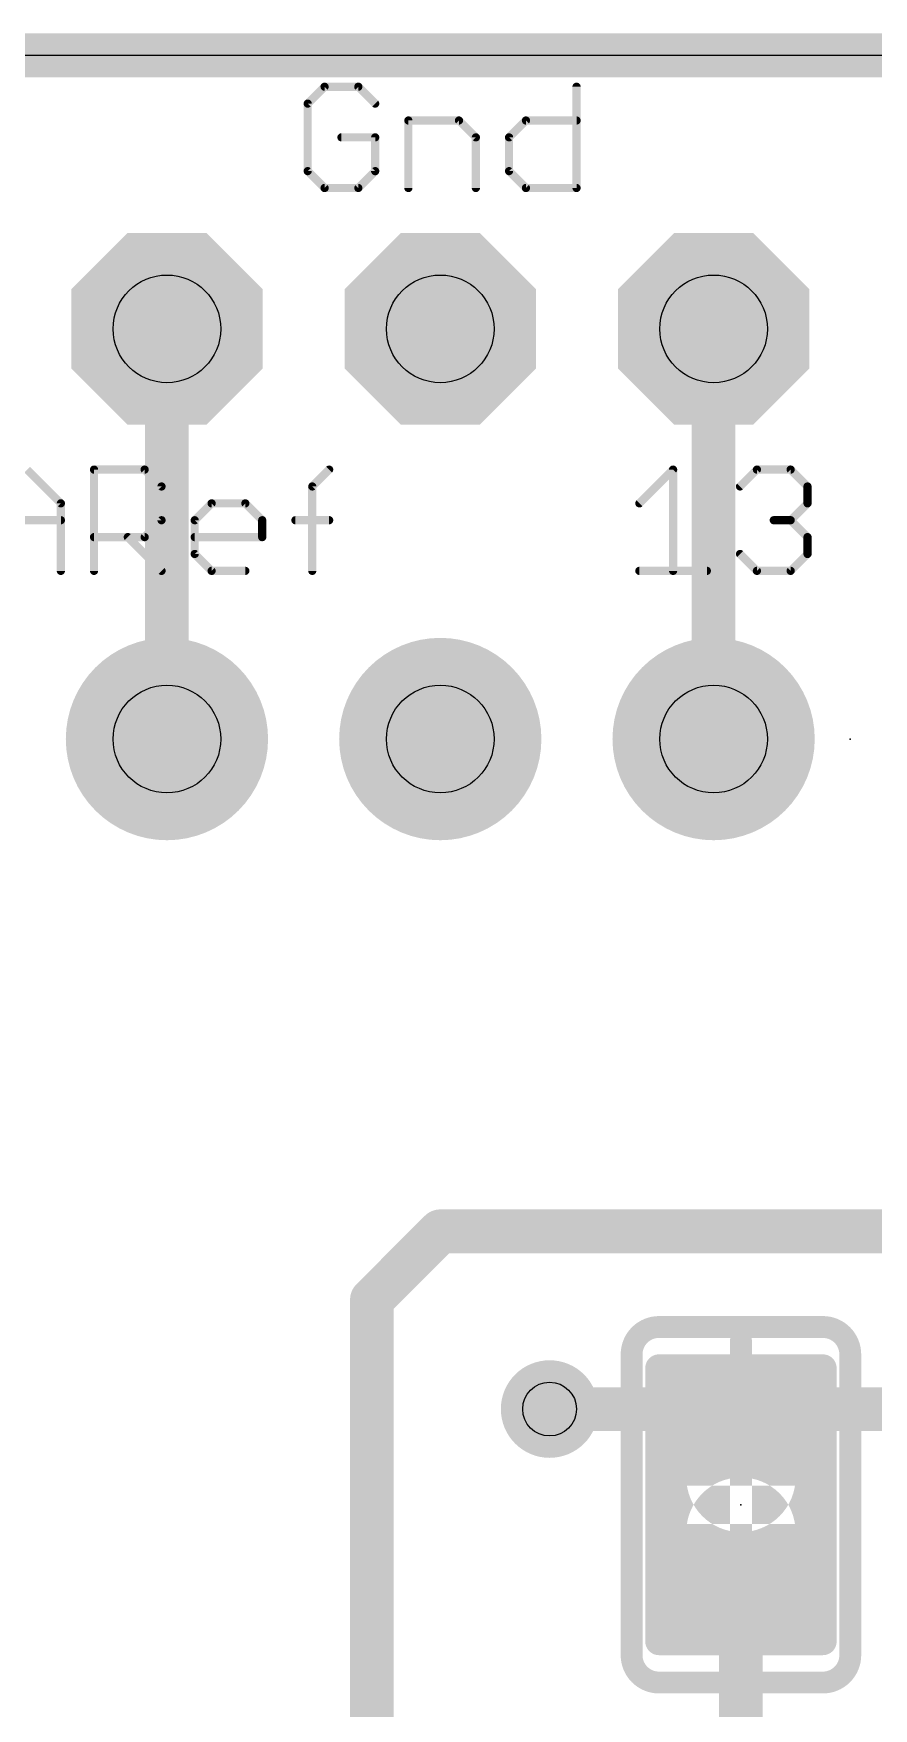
# Model space of a CAD drawing. Extents: x -15 to 76.8, y -9.1 to 59.1.
# Drawn here: x 22.64 to 30.44, y 37.99 to 53.54 of the extents above; entities that cross this region are included whole.
import ezdxf

# ---------------------------------------------------------------- set-up
doc = ezdxf.new("R2010")
doc.units = 0
for name, color, linetype in [('1', 12, 'CONTINUOUS'), ('16', 5, 'CONTINUOUS'), ('17', 110, 'CONTINUOUS'), ('18', 110, 'CONTINUOUS'), ('20', 53, 'CONTINUOUS'), ('21', 40, 'CONTINUOUS'), ('23', 53, 'CONTINUOUS'), ('29', 253, 'CONTINUOUS'), ('44', 253, 'CONTINUOUS'), ('51', 253, 'CONTINUOUS')]:
    doc.layers.add(name, color=color, linetype=linetype)

# ---------------------------------------------------------------- blocks, each defined once
blk = doc.blocks.new('RECT')
blk.add_solid([(-0.5, -0.5), (0.5, -0.5), (-0.5, 0.5), (0.5, 0.5)])
blk = doc.blocks.new('ROUNDP')
at = {"const_width": 0.5}
blk.add_lwpolyline([(0, -0.25, 1), (0, 0.25, 1), (0, -0.25)], format="xyb", dxfattribs=at)
blk = doc.blocks.new('OCTAGONP')
at = {"const_width": 0.5}
blk.add_lwpolyline([(-0.25, -0.1036), (-0.25, 0.1036), (-0.1036, 0.25), (0.1036, 0.25), (0.25, 0.1036), (0.25, -0.1036), (0.1036, -0.25), (-0.1036, -0.25), (-0.25, -0.1036), (-0.25, 0.1036)], dxfattribs=at)
blk = doc.blocks.new('ROUNDV')
at = {"const_width": 0.5}
blk.add_lwpolyline([(0, -0.25, 1), (0, 0.25, 1), (0, -0.25)], format="xyb", dxfattribs=at)

msp = doc.modelspace()

# ---------------------------------------------------------------- linework, layer by layer
at = {"layer": '1', "const_width": 0.4064}
for points in [[(0, 53.34), (68.58, 53.34)], [(29.083, 40.767), (27.432, 40.767)], [(29.21, 40.64), (29.083, 40.767)], [(29.21, 39.116), (29.21, 36.83)]]:
    msp.add_lwpolyline(points, dxfattribs=at)
at = {"layer": '1', "const_width": 0.2032}
for points in [[(27.432, 40.8686, 1), (27.432, 40.6654)], [(29.1548, 40.8388, 1), (29.0112, 40.6952)], [(29.083, 40.6654, 1), (29.083, 40.8686)], [(29.1382, 40.5682, 1), (29.2818, 40.7118)], [(29.3116, 39.116, 1), (29.1084, 39.116)]]:
    msp.add_lwpolyline(points, format="xyb", dxfattribs=at)
at = {"layer": '16', "const_width": 0.4064}
for points in [[(0, 53.34), (68.58, 53.34)], [(23.876, 50.8), (23.876, 46.99)], [(28.956, 50.8), (28.956, 46.99)], [(26.416, 42.418), (25.781, 41.783)], [(36.068, 42.418), (26.416, 42.418)], [(25.781, 41.783), (25.781, 15.367)], [(27.432, 40.767), (37.846, 40.767)]]:
    msp.add_lwpolyline(points, dxfattribs=at)
at = {"layer": '16', "const_width": 0.2032}
for points in [[(23.9776, 50.8, 1), (23.7744, 50.8)], [(29.0576, 50.8, 1), (28.8544, 50.8)], [(23.7744, 46.99, 1), (23.9776, 46.99)], [(28.8544, 46.99, 1), (29.0576, 46.99)], [(26.416, 42.5196, 1), (26.416, 42.3164)], [(26.4878, 42.3462, 1), (26.3442, 42.4898)], [(25.8826, 41.783, 1), (25.6794, 41.783)], [(25.7092, 41.8548, 1), (25.8528, 41.7112)], [(27.432, 40.8686, 1), (27.432, 40.6654)]]:
    msp.add_lwpolyline(points, format="xyb", dxfattribs=at)
at = {"layer": '20'}
msp.add_line((64.516, 53.34), (0, 53.34), dxfattribs=at)
at = {"layer": '21'}
for points, const_width in [([(25.3409, 53.0487), (25.1841, 52.8919)], 0.0762), ([(25.6544, 53.0487), (25.3409, 53.0487)], 0.0762), ([(25.8112, 52.8919), (25.6544, 53.0487)], 0.0762), ([(27.6822, 53.0487), (27.6822, 52.1081)], 0.0762), ([(25.1841, 52.8919), (25.1841, 52.2649)], 0.0762), ([(26.1196, 52.1081), (26.1196, 52.7352)], 0.0762), ([(26.1196, 52.7352), (26.5899, 52.7352)], 0.0762), ([(26.5899, 52.7352), (26.7467, 52.5784)], 0.0762), ([(27.0551, 52.5784), (27.2119, 52.7352)], 0.0762), ([(27.2119, 52.7352), (27.6822, 52.7352)], 0.0762), ([(25.8112, 52.5784), (25.4976, 52.5784)], 0.0762), ([(25.8112, 52.2649), (25.8112, 52.5784)], 0.0762), ([(26.7467, 52.5784), (26.7467, 52.1081)], 0.0762), ([(27.0551, 52.2649), (27.0551, 52.5784)], 0.0762), ([(25.1841, 52.2649), (25.3409, 52.1081)], 0.0762), ([(25.6544, 52.1081), (25.8112, 52.2649)], 0.0762), ([(27.2119, 52.1081), (27.0551, 52.2649)], 0.0762), ([(25.3409, 52.1081), (25.6544, 52.1081)], 0.0762), ([(27.6822, 52.1081), (27.2119, 52.1081)], 0.0762), ([(22.5766, 49.4927), (22.8902, 49.1792)], 0.0762), ([(23.1986, 48.5521), (23.1986, 49.4927)], 0.0762), ([(23.1986, 49.4927), (23.6689, 49.4927)], 0.0762), ([(23.6689, 49.4927), (23.8257, 49.3359)], 0.0762), ([(25.2264, 49.3359), (25.3832, 49.4927)], 0.0762), ([(28.2661, 49.1792), (28.5796, 49.4927)], 0.0762), ([(28.5796, 49.4927), (28.5796, 48.5521)], 0.0762), ([(29.2016, 49.3359), (29.3583, 49.4927)], 0.0762), ([(29.3583, 49.4927), (29.6719, 49.4927)], 0.0762), ([(29.6719, 49.4927), (29.8286, 49.3359)], 0.0762), ([(23.8257, 49.3359), (23.8257, 49.0224)], 0.0762), ([(25.2264, 48.5521), (25.2264, 49.3359)], 0.0762), ([(29.8286, 49.3359), (29.8286, 49.1792)], 0.0762), ([(22.8902, 49.1792), (22.8902, 48.5521)], 0.0762), ([(24.1341, 49.0224), (24.2909, 49.1792)], 0.0762), ([(24.2909, 49.1792), (24.6044, 49.1792)], 0.0762), ([(24.6044, 49.1792), (24.7612, 49.0224)], 0.0762), ([(29.8286, 49.1792), (29.6719, 49.0224)], 0.0762), ([(22.2631, 49.0224), (22.8902, 49.0224)], 0.0762), ([(23.8257, 49.0224), (23.6689, 48.8656)], 0.0762), ([(24.1341, 48.7089), (24.1341, 49.0224)], 0.0762), ([(24.7612, 49.0224), (24.7612, 48.8656)], 0.0762), ([(25.0697, 49.0224), (25.3832, 49.0224)], 0.0762), ([(29.6719, 49.0224), (29.5151, 49.0224)], 0.0762), ([(29.6719, 49.0224), (29.8286, 48.8656)], 0.0762), ([(23.6689, 48.8656), (23.1986, 48.8656)], 0.0762), ([(23.5122, 48.8656), (23.8257, 48.5521)], 0.0762), ([(24.7612, 48.8656), (24.1341, 48.8656)], 0.0762), ([(29.8286, 48.8656), (29.8286, 48.7089)], 0.0762), ([(24.2909, 48.5521), (24.1341, 48.7089)], 0.0762), ([(29.3583, 48.5521), (29.2016, 48.7089)], 0.0762), ([(29.8286, 48.7089), (29.6719, 48.5521)], 0.0762), ([(24.6044, 48.5521), (24.2909, 48.5521)], 0.0762), ([(28.2661, 48.5521), (28.8931, 48.5521)], 0.0762), ([(29.6719, 48.5521), (29.3583, 48.5521)], 0.0762), ([(28.448, 41.529), (29.972, 41.529)], 0.2032), ([(28.194, 38.481), (28.194, 41.275)], 0.2032), ([(30.226, 41.275), (30.226, 38.481)], 0.2032), ([(28.448, 38.227), (29.972, 38.227)], 0.2032)]:
    msp.add_lwpolyline(points, dxfattribs=dict(at, const_width=const_width))
for points, const_width in [([(25.3409, 53.0678, 1), (25.3409, 53.0297)], 0.0381), ([(25.3543, 53.0352, 1), (25.3274, 53.0622)], 0.0381), ([(25.6679, 53.0622, 1), (25.6409, 53.0352)], 0.0381), ([(25.6544, 53.0297, 1), (25.6544, 53.0678)], 0.0381), ([(27.7013, 53.0487, 1), (27.6632, 53.0487)], 0.0381), ([(25.2032, 52.8919, 1), (25.1651, 52.8919)], 0.0381), ([(25.1706, 52.9054, 1), (25.1976, 52.8785)], 0.0381), ([(25.7977, 52.8785, 1), (25.8246, 52.9054)], 0.0381), ([(26.1196, 52.7542, 1), (26.1196, 52.7161)], 0.0381), ([(26.1387, 52.7352, 1), (26.1006, 52.7352)], 0.0381), ([(26.6034, 52.7486, 1), (26.5764, 52.7217)], 0.0381), ([(26.5899, 52.7161, 1), (26.5899, 52.7542)], 0.0381), ([(27.2119, 52.7542, 1), (27.2119, 52.7161)], 0.0381), ([(27.2254, 52.7217, 1), (27.1984, 52.7486)], 0.0381), ([(27.6822, 52.7161, 1), (27.6822, 52.7542)], 0.0381), ([(25.4976, 52.5975, 1), (25.4976, 52.5594)], 0.0381), ([(25.8302, 52.5784, 1), (25.7921, 52.5784)], 0.0381), ([(25.8112, 52.5594, 1), (25.8112, 52.5975)], 0.0381), ([(26.7657, 52.5784, 1), (26.7276, 52.5784)], 0.0381), ([(26.7332, 52.5649, 1), (26.7602, 52.5919)], 0.0381), ([(27.0417, 52.5919, 1), (27.0686, 52.5649)], 0.0381), ([(27.0742, 52.5784, 1), (27.0361, 52.5784)], 0.0381), ([(25.1976, 52.2783, 1), (25.1706, 52.2514)], 0.0381), ([(25.1651, 52.2649, 1), (25.2032, 52.2649)], 0.0381), ([(25.7921, 52.2649, 1), (25.8302, 52.2649)], 0.0381), ([(25.8246, 52.2514, 1), (25.7977, 52.2783)], 0.0381), ([(27.0686, 52.2783, 1), (27.0417, 52.2514)], 0.0381), ([(27.0361, 52.2649, 1), (27.0742, 52.2649)], 0.0381), ([(25.3409, 52.1272, 1), (25.3409, 52.0891)], 0.0381), ([(25.3274, 52.0946, 1), (25.3543, 52.1216)], 0.0381), ([(25.6409, 52.1216, 1), (25.6679, 52.0946)], 0.0381), ([(25.6544, 52.0891, 1), (25.6544, 52.1272)], 0.0381), ([(26.1006, 52.1081, 1), (26.1387, 52.1081)], 0.0381), ([(26.7276, 52.1081, 1), (26.7657, 52.1081)], 0.0381), ([(27.2119, 52.1272, 1), (27.2119, 52.0891)], 0.0381), ([(27.1984, 52.0946, 1), (27.2254, 52.1216)], 0.0381), ([(27.6632, 52.1081, 1), (27.7013, 52.1081)], 0.0381), ([(27.6822, 52.0891, 1), (27.6822, 52.1272)], 0.0381), ([(23.1986, 49.5118, 1), (23.1986, 49.4737)], 0.0381), ([(23.2177, 49.4927, 1), (23.1796, 49.4927)], 0.0381), ([(23.6824, 49.5062, 1), (23.6554, 49.4792)], 0.0381), ([(23.6689, 49.4737, 1), (23.6689, 49.5118)], 0.0381), ([(25.3967, 49.4792, 1), (25.3697, 49.5062)], 0.0381), ([(28.5986, 49.4927, 1), (28.5605, 49.4927)], 0.0381), ([(28.5931, 49.4792, 1), (28.5661, 49.5062)], 0.0381), ([(29.3583, 49.5118, 1), (29.3583, 49.4737)], 0.0381), ([(29.3718, 49.4792, 1), (29.3449, 49.5062)], 0.0381), ([(29.6854, 49.5062, 1), (29.6584, 49.4792)], 0.0381), ([(29.6719, 49.4737, 1), (29.6719, 49.5118)], 0.0381), ([(23.8447, 49.3359, 1), (23.8066, 49.3359)], 0.0381), ([(23.8122, 49.3225, 1), (23.8392, 49.3494)], 0.0381), ([(25.2455, 49.3359, 1), (25.2074, 49.3359)], 0.0381), ([(25.213, 49.3494, 1), (25.2399, 49.3225)], 0.0381), ([(29.1881, 49.3494, 1), (29.2151, 49.3225)], 0.0381), ([(29.8477, 49.3359, 1), (29.8096, 49.3359)], 0.0381), ([(29.8152, 49.3225, 1), (29.8421, 49.3494)], 0.0381), ([(22.9092, 49.1792, 1), (22.8711, 49.1792)], 0.0381), ([(22.8767, 49.1657, 1), (22.9036, 49.1926)], 0.0381), ([(24.2909, 49.1982, 1), (24.2909, 49.1601)], 0.0381), ([(24.3044, 49.1657, 1), (24.2774, 49.1926)], 0.0381), ([(24.6179, 49.1926, 1), (24.591, 49.1657)], 0.0381), ([(24.6044, 49.1601, 1), (24.6044, 49.1982)], 0.0381), ([(28.2526, 49.1926, 1), (28.2795, 49.1657)], 0.0381), ([(29.8096, 49.1792, 1), (29.8477, 49.1792)], 0.0381), ([(29.8421, 49.1657, 1), (29.8152, 49.1926)], 0.0381), ([(22.8902, 49.0034, 1), (22.8902, 49.0415)], 0.0381), ([(23.8066, 49.0224, 1), (23.8447, 49.0224)], 0.0381), ([(23.8392, 49.0089, 1), (23.8122, 49.0359)], 0.0381), ([(24.1532, 49.0224, 1), (24.1151, 49.0224)], 0.0381), ([(24.1207, 49.0359, 1), (24.1476, 49.0089)], 0.0381), ([(24.7803, 49.0224, 1), (24.7422, 49.0224)], 0.0381), ([(24.7477, 49.0089, 1), (24.7747, 49.0359)], 0.0381), ([(25.0697, 49.0415, 1), (25.0697, 49.0034)], 0.0381), ([(25.3832, 49.0034, 1), (25.3832, 49.0415)], 0.0381), ([(29.5151, 49.0415, 1), (29.5151, 49.0034)], 0.0381), ([(29.6854, 49.0359, 1), (29.6584, 49.0089)], 0.0381), ([(29.6584, 49.0359, 1), (29.6854, 49.0089)], 0.0381), ([(29.6719, 49.0034, 1), (29.6719, 49.0415)], 0.0381), ([(23.1986, 48.8847, 1), (23.1986, 48.8466)], 0.0381), ([(23.5256, 48.8791, 1), (23.4987, 48.8522)], 0.0381), ([(23.6554, 48.8791, 1), (23.6824, 48.8522)], 0.0381), ([(23.6689, 48.8466, 1), (23.6689, 48.8847)], 0.0381), ([(24.1341, 48.8847, 1), (24.1341, 48.8466)], 0.0381), ([(24.7422, 48.8656, 1), (24.7803, 48.8656)], 0.0381), ([(24.7612, 48.8466, 1), (24.7612, 48.8847)], 0.0381), ([(29.8477, 48.8656, 1), (29.8096, 48.8656)], 0.0381), ([(29.8152, 48.8522, 1), (29.8421, 48.8791)], 0.0381), ([(24.1151, 48.7089, 1), (24.1532, 48.7089)], 0.0381), ([(24.1476, 48.7223, 1), (24.1207, 48.6954)], 0.0381), ([(29.2151, 48.7223, 1), (29.1881, 48.6954)], 0.0381), ([(29.8096, 48.7089, 1), (29.8477, 48.7089)], 0.0381), ([(29.8421, 48.6954, 1), (29.8152, 48.7223)], 0.0381), ([(22.8711, 48.5521, 1), (22.9092, 48.5521)], 0.0381), ([(23.1796, 48.5521, 1), (23.2177, 48.5521)], 0.0381), ([(23.8122, 48.5386, 1), (23.8392, 48.5656)], 0.0381), ([(24.2909, 48.5712, 1), (24.2909, 48.5331)], 0.0381), ([(24.2774, 48.5386, 1), (24.3044, 48.5656)], 0.0381), ([(24.6044, 48.5331, 1), (24.6044, 48.5712)], 0.0381), ([(25.2074, 48.5521, 1), (25.2455, 48.5521)], 0.0381), ([(28.2661, 48.5712, 1), (28.2661, 48.5331)], 0.0381), ([(28.5605, 48.5521, 1), (28.5986, 48.5521)], 0.0381), ([(28.8931, 48.5331, 1), (28.8931, 48.5712)], 0.0381), ([(29.3583, 48.5712, 1), (29.3583, 48.5331)], 0.0381), ([(29.3449, 48.5386, 1), (29.3718, 48.5656)], 0.0381), ([(29.6584, 48.5656, 1), (29.6854, 48.5386)], 0.0381), ([(29.6719, 48.5331, 1), (29.6719, 48.5712)], 0.0381), ([(28.448, 41.529, 0.4142), (28.194, 41.275)], 0.2032), ([(28.448, 41.5798, 1), (28.448, 41.4782)], 0.1016), ([(28.448, 41.4782, 1), (28.448, 41.5798)], 0.1016), ([(30.226, 41.275, 0.4142), (29.972, 41.529)], 0.2032), ([(29.972, 41.5798, 1), (29.972, 41.4782)], 0.1016), ([(29.972, 41.4782, 1), (29.972, 41.5798)], 0.1016), ([(28.2448, 41.275, 1), (28.1432, 41.275)], 0.1016), ([(28.1432, 41.275, 1), (28.2448, 41.275)], 0.1016), ([(30.2768, 41.275, 1), (30.1752, 41.275)], 0.1016), ([(30.1752, 41.275, 1), (30.2768, 41.275)], 0.1016), ([(28.194, 38.481, 0.4142), (28.448, 38.227)], 0.2032), ([(28.2448, 38.481, 1), (28.1432, 38.481)], 0.1016), ([(28.1432, 38.481, 1), (28.2448, 38.481)], 0.1016), ([(29.972, 38.227, 0.4142), (30.226, 38.481)], 0.2032), ([(30.2768, 38.481, 1), (30.1752, 38.481)], 0.1016), ([(30.1752, 38.481, 1), (30.2768, 38.481)], 0.1016), ([(28.448, 38.2778, 1), (28.448, 38.1762)], 0.1016), ([(28.448, 38.1762, 1), (28.448, 38.2778)], 0.1016), ([(29.972, 38.2778, 1), (29.972, 38.1762)], 0.1016), ([(29.972, 38.1762, 1), (29.972, 38.2778)], 0.1016)]:
    msp.add_lwpolyline(points, format="xyb", dxfattribs=dict(at, const_width=const_width))
at = {"layer": '23'}
for p in [(30.226, 46.99), (29.21, 39.878)]:
    msp.add_point(p, dxfattribs=at)
at = {"layer": '29', "const_width": 0.254}
for points in [[(28.448, 38.608), (28.448, 41.148)], [(28.448, 41.148), (29.972, 41.148)], [(29.972, 41.148), (29.972, 38.608)], [(28.448, 40.894), (29.972, 40.894)], [(28.448, 40.64), (29.972, 40.64)], [(28.448, 40.386), (29.972, 40.386)], [(28.448, 40.132), (29.972, 40.132)], [(28.448, 39.878), (29.972, 39.878)], [(28.448, 39.624), (29.972, 39.624)], [(28.448, 39.37), (29.972, 39.37)], [(28.448, 39.116), (29.972, 39.116)], [(28.448, 38.862), (29.972, 38.862)], [(29.972, 38.608), (28.448, 38.608)], [(28.448, 38.608), (29.972, 38.608)]]:
    msp.add_lwpolyline(points, dxfattribs=at)
at = {"layer": '29', "const_width": 0.127}
for points in [[(28.5115, 41.148, 1), (28.3845, 41.148)], [(28.448, 41.2115, 1), (28.448, 41.0845)], [(30.0355, 41.148, 1), (29.9085, 41.148)], [(29.972, 41.0845, 1), (29.972, 41.2115)], [(28.448, 40.9575, 1), (28.448, 40.8305)], [(29.972, 40.8305, 1), (29.972, 40.9575)], [(28.448, 40.7035, 1), (28.448, 40.5765)], [(29.972, 40.5765, 1), (29.972, 40.7035)], [(28.448, 40.4495, 1), (28.448, 40.3225)], [(29.972, 40.3225, 1), (29.972, 40.4495)], [(28.448, 40.1955, 1), (28.448, 40.0685)], [(29.972, 40.0685, 1), (29.972, 40.1955)], [(28.448, 39.9415, 1), (28.448, 39.8145)], [(29.972, 39.8145, 1), (29.972, 39.9415)], [(28.448, 39.6875, 1), (28.448, 39.5605)], [(29.972, 39.5605, 1), (29.972, 39.6875)], [(28.448, 39.4335, 1), (28.448, 39.3065)], [(29.972, 39.3065, 1), (29.972, 39.4335)], [(28.448, 39.1795, 1), (28.448, 39.0525)], [(29.972, 39.0525, 1), (29.972, 39.1795)], [(28.448, 38.9255, 1), (28.448, 38.7985)], [(29.972, 38.7985, 1), (29.972, 38.9255)], [(28.448, 38.6715, 1), (28.448, 38.5445)], [(28.448, 38.6715, 1), (28.448, 38.5445)], [(28.3845, 38.608, 1), (28.5115, 38.608)], [(29.9085, 38.608, 1), (30.0355, 38.608)], [(29.972, 38.5445, 1), (29.972, 38.6715)], [(29.972, 38.5445, 1), (29.972, 38.6715)]]:
    msp.add_lwpolyline(points, format="xyb", dxfattribs=at)
at = {"layer": '44'}
for centre, radius in [((23.876, 50.8), 0.5), ((26.416, 50.8), 0.5), ((28.956, 50.8), 0.5), ((23.876, 46.99), 0.5), ((26.416, 46.99), 0.5), ((28.956, 46.99), 0.5), ((27.432, 40.767), 0.25)]:
    msp.add_circle(centre, radius, dxfattribs=at)
at = {"layer": '51'}
msp.add_line((64.516, 53.34), (0, 53.34), dxfattribs=at)
at = {"layer": '51', "const_width": 0.2032}
for points in [[(29.21, 40.894), (29.21, 41.402)], [(29.21, 38.862), (29.21, 38.354)]]:
    msp.add_lwpolyline(points, dxfattribs=at)
at = {"layer": '51'}
for points, const_width in [([(29.2608, 41.402, 1), (29.1592, 41.402)], 0.1016), ([(29.1592, 40.894, 1), (29.2608, 40.894)], 0.1016), ([(29.337, 40.132, 1), (29.083, 40.132)], 1.27), ([(29.083, 39.624, 1), (29.337, 39.624)], 1.27), ([(29.2608, 38.862, 1), (29.1592, 38.862)], 0.1016), ([(29.1592, 38.354, 1), (29.2608, 38.354)], 0.1016)]:
    msp.add_lwpolyline(points, format="xyb", dxfattribs=dict(at, const_width=const_width))

# ---------------------------------------------------------------- block references
at = {"layer": '1'}
for p, xscale, yscale, rotation in [((29.21, 40.64), 1.1684, 1.6002, 270), ((29.21, 39.878), 0.635, 0.2032, 90), ((29.21, 39.116), 1.1684, 1.6002, 270)]:
    msp.add_blockref('RECT', p, dxfattribs=dict(at, xscale=xscale, yscale=yscale, rotation=rotation))
at = {"layer": '17', "xscale": 1.6764, "yscale": 1.6764}
for p in [(23.876, 50.8), (23.876, 50.8), (26.416, 50.8), (26.416, 50.8), (28.956, 50.8), (28.956, 50.8)]:
    msp.add_blockref('OCTAGONP', p, dxfattribs=at)
at = {"layer": '17', "xscale": 1.778, "yscale": 1.778, "rotation": 90}
for p in [(23.876, 46.99), (23.876, 46.99), (26.416, 46.99), (26.416, 46.99), (28.956, 46.99), (28.956, 46.99)]:
    msp.add_blockref('ROUNDP', p, dxfattribs=at)
at = {"layer": '18', "xscale": 0.9064, "yscale": 0.9064}
msp.add_blockref('ROUNDV', (27.432, 40.767), dxfattribs=at)
msp.add_blockref('ROUNDV', (27.432, 40.767), dxfattribs=at)
at = {"layer": '29', "xscale": 1.778, "yscale": 1.778}
for p in [(23.876, 50.8), (26.416, 50.8), (28.956, 50.8)]:
    msp.add_blockref('OCTAGONP', p, dxfattribs=at)
at = {"layer": '29', "xscale": 1.8796, "yscale": 1.8796, "rotation": 90}
for p in [(23.876, 46.99), (26.416, 46.99), (28.956, 46.99)]:
    msp.add_blockref('ROUNDP', p, dxfattribs=at)
at = {"layer": '51', "xscale": 0.508, "yscale": 0.508}
for p in [(23.876, 46.99), (26.416, 46.99), (28.956, 46.99)]:
    msp.add_blockref('RECT', p, dxfattribs=at)

doc.saveas('drawing.dxf')
